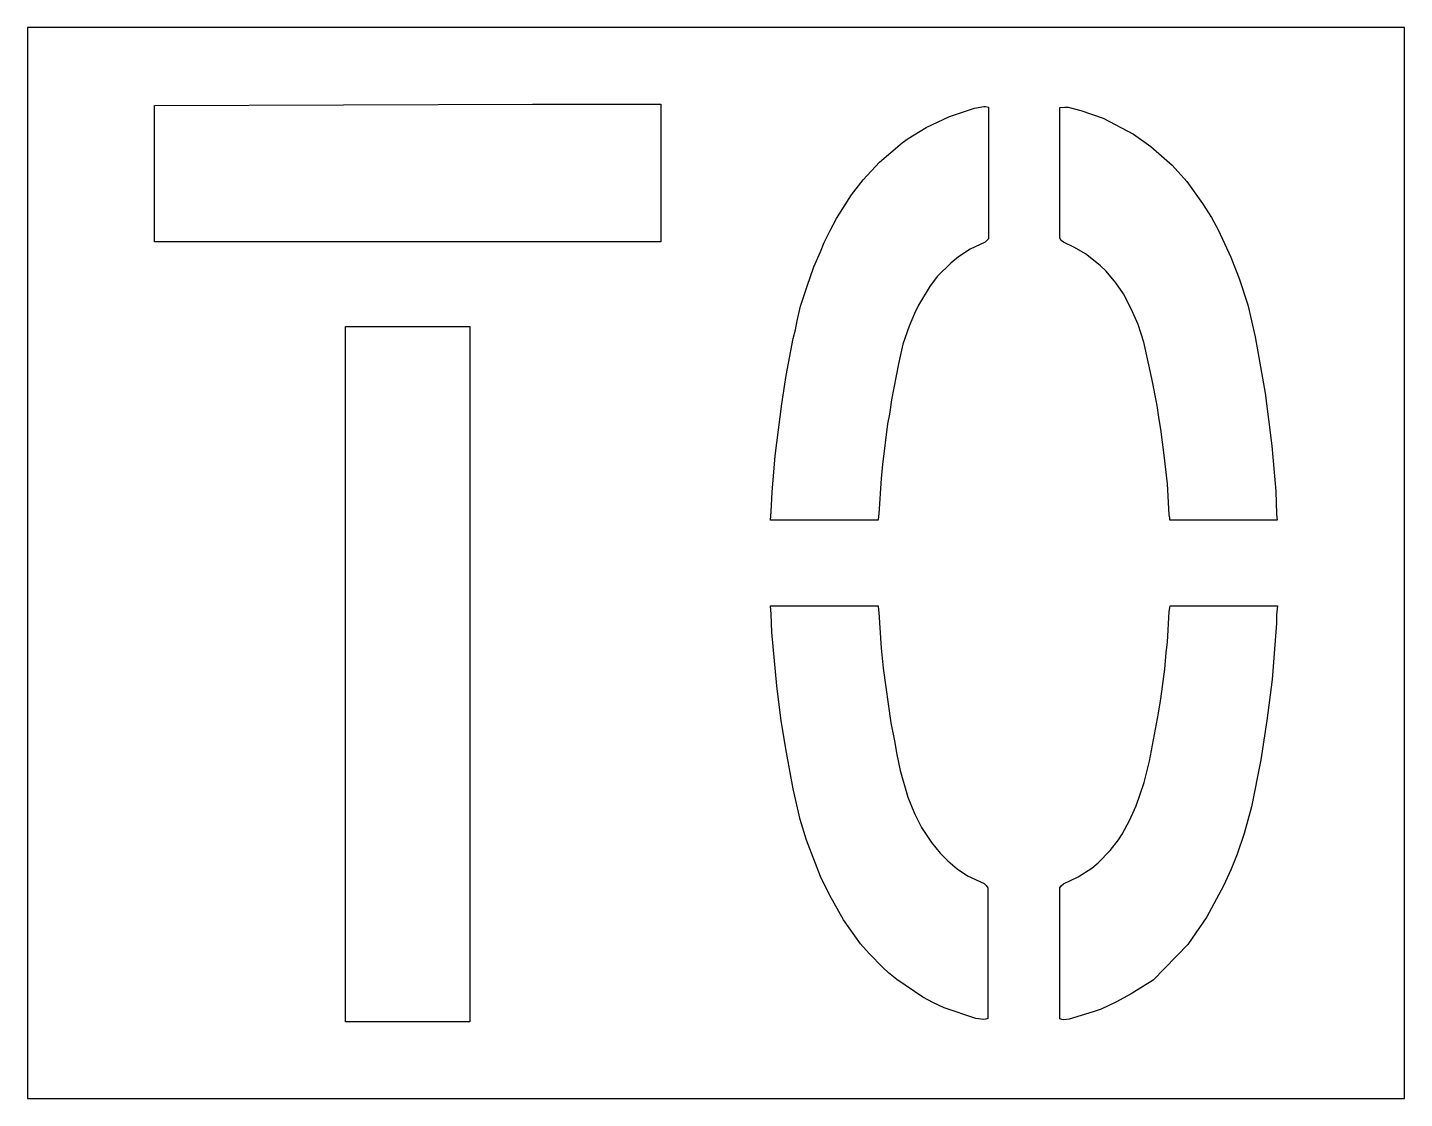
# Model space of a CAD drawing. Header units: inches. Extents: x 0 to 54, y 0 to 42.
import ezdxf

# ---------------------------------------------------------------- set-up
doc = ezdxf.new("R2010")
doc.units = ezdxf.units.IN
doc.header["$MEASUREMENT"] = 0
doc.layers.add('CUT', color=1, linetype='Continuous')

msp = doc.modelspace()

# ---------------------------------------------------------------- linework, layer by layer
at = {"layer": 'CUT'}
for points in [[(0, 0), (54, 0), (54, 42), (0, 42)], [(24.84, 39), (24.84, 33.596), (4.982, 33.596), (4.982, 38.948), (19.806, 39)], [(30.569, 31.856), (30.835, 32.62), (31.095, 33.202), (31.238, 33.566), (31.461, 34.019), (31.73, 34.509), (32.319, 35.437), (32.773, 36.031), (33.416, 36.724), (34.303, 37.48), (34.536, 37.644), (35.247, 38.084), (36.163, 38.514), (37.144, 38.835), (37.499, 38.906), (37.573, 38.904), (37.688, 38.881), (37.688, 33.715), (37.552, 33.584), (36.97, 33.303), (36.508, 33.006), (36.204, 32.755), (35.691, 32.248), (35.395, 31.866), (34.944, 31.111), (34.78, 30.787), (34.57, 30.288), (34.33, 29.581), (34.151, 28.814), (33.881, 27.403), (33.803, 26.837), (33.731, 26.457), (33.533, 24.867), (33.472, 24.315), (33.387, 22.933), (33.373, 22.843), (33.361, 22.677), (29.139, 22.677), (29.167, 23.015), (29.197, 23.776), (29.322, 25.201), (29.576, 27.242), (29.748, 28.352), (30.027, 29.811), (30.116, 30.15), (30.178, 30.495), (30.314, 31.067)], [(46.428, 34.547), (46.691, 34.07), (47.197, 32.996), (47.515, 32.156), (47.859, 31.124), (48.141, 29.874), (48.535, 27.659), (48.804, 25.59), (48.952, 23.82), (48.98, 22.921), (49.004, 22.677), (44.804, 22.677), (44.797, 22.77), (44.778, 22.894), (44.701, 24.105), (44.578, 25.223), (44.45, 26.247), (44.378, 26.628), (44.304, 27.172), (44.095, 28.232), (43.779, 29.662), (43.553, 30.35), (43.285, 30.97), (42.976, 31.552), (42.682, 31.99), (42.295, 32.441), (42.061, 32.671), (41.494, 33.124), (41.058, 33.378), (40.629, 33.578), (40.543, 33.653), (40.489, 33.739), (40.489, 38.858), (40.661, 38.88), (40.806, 38.874), (41.314, 38.752), (42.183, 38.442), (43.371, 37.819), (44.05, 37.34), (44.892, 36.598), (45.463, 35.959), (46.082, 35.104)], [(17.351, 30.28), (17.351, 3), (12.471, 3), (12.471, 30.28)], [(34.222, 12.856), (34.518, 11.821), (34.784, 11.176), (35.063, 10.627), (35.446, 10.036), (35.797, 9.614), (36.09, 9.316), (36.458, 9.004), (36.861, 8.737), (37.511, 8.425), (37.6, 8.35), (37.661, 8.265), (37.661, 3.132), (37.588, 3.104), (37.494, 3.095), (37.195, 3.136), (35.945, 3.559), (35.527, 3.755), (35.113, 3.978), (34.088, 4.661), (33.767, 4.928), (33.543, 5.14), (33.001, 5.686), (32.67, 6.069), (32.005, 7.012), (31.446, 7.98), (31.1, 8.702), (30.552, 10.125), (30.306, 10.94), (30.031, 12.137), (29.759, 13.571), (29.561, 14.805), (29.382, 16.178), (29.194, 18.293), (29.169, 18.999), (29.14, 19.323), (33.362, 19.323), (33.375, 19.15), (33.387, 19.06), (33.472, 17.656), (33.555, 16.882), (33.857, 14.731), (34.011, 13.962), (34.076, 13.55)], [(47.435, 9.578), (47.198, 8.991), (46.901, 8.337), (46.251, 7.129), (45.505, 6.036), (44.14, 4.639), (43.276, 4.102), (42.685, 3.772), (42.106, 3.506), (41.797, 3.392), (40.848, 3.109), (40.638, 3.084), (40.564, 3.094), (40.488, 3.125), (40.488, 8.258), (40.543, 8.344), (40.628, 8.42), (41.206, 8.691), (41.735, 9.031), (41.987, 9.243), (42.459, 9.728), (42.785, 10.141), (42.932, 10.36), (43.217, 10.899), (43.483, 11.47), (43.791, 12.388), (43.995, 13.228), (44.349, 15.117), (44.442, 15.676), (44.596, 16.831), (44.649, 17.487), (44.703, 17.891), (44.778, 19.103), (44.805, 19.323), (49.018, 19.323), (48.986, 18.968), (48.982, 18.646), (48.809, 16.428), (48.602, 14.822), (48.361, 13.283), (48.001, 11.439), (47.715, 10.389)]]:
    msp.add_lwpolyline(points, close=True, dxfattribs=at)

doc.saveas('drawing.dxf')
